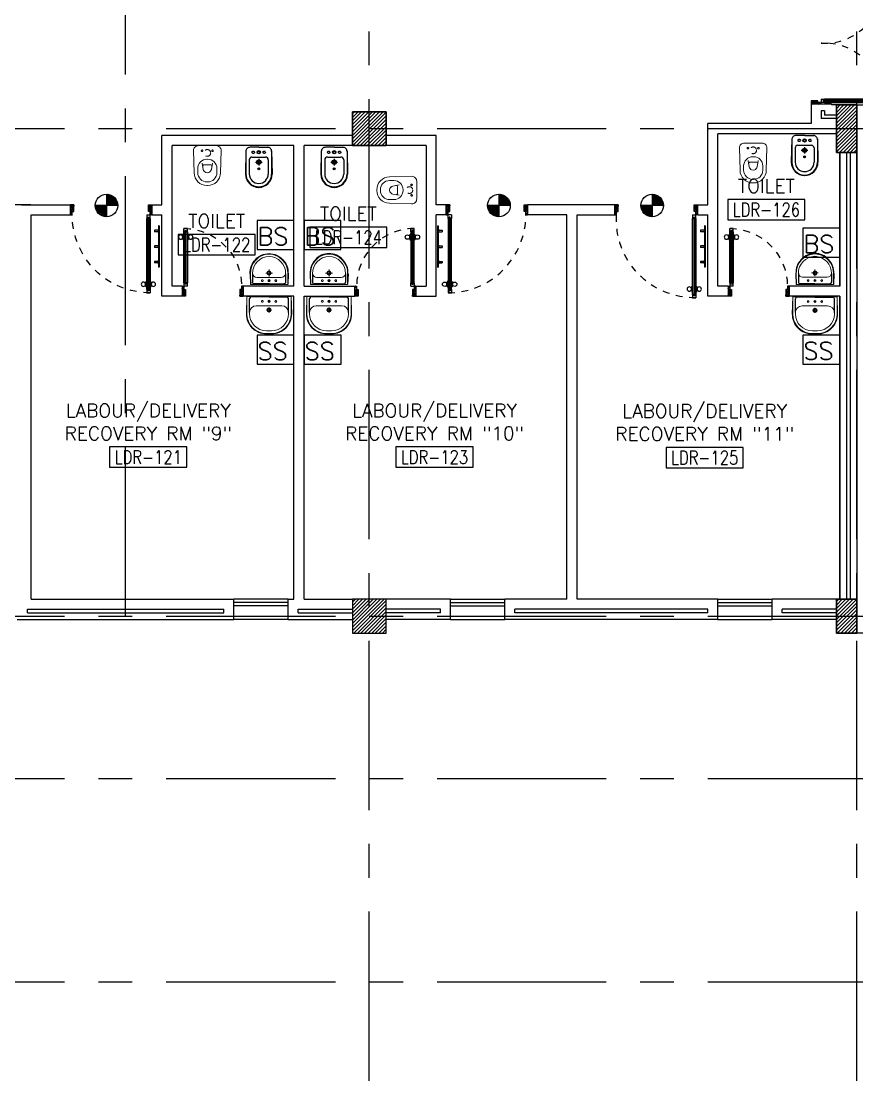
# Model space of a CAD drawing. Extents: x 275967.8 to 276060, y 57291.9 to 57371.4.
# Drawn here: x 275998.39 to 276010.74, y 57291.9 to 57307.55 of the extents above; entities that cross this region are included whole.
import ezdxf
from ezdxf.enums import TextEntityAlignment as Align

# ---------------------------------------------------------------- set-up
doc = ezdxf.new("R2010")
doc.units = 0
doc.header["$MEASUREMENT"] = 0
for name, pattern in [('CENTERX2', [4, 2.5, -0.5, 0.5, -0.5]), ('DASHED', [0.75, 0.5, -0.25]), ('HIDDEN', [0.375, 0.25, -0.125]), ('HIDDEN2', [0.1875, 0.125, -0.0625])]:
    doc.linetypes.add(name, pattern=pattern)
doc.layers.get('0').update_dxf_attribs({"color": 11, "linetype": 'CONTINUOUS'})
for name, color, linetype in [('A-TILES', 11, 'CONTINUOUS'), ('AXES', 11, 'CENTERX2'), ('COL', 11, 'CONTINUOUS'), ('DOOR', 11, 'CONTINUOUS'), ('E-SYSTEM', 4, 'CONTINUOUS'), ('FIX', 11, 'CONTINUOUS'), ('HAT', 11, 'CONTINUOUS'), ('INSUL', 11, 'CONTINUOUS'), ('NON-MEDICAL', 11, 'CONTINUOUS'), ('RM-BOX', 11, 'CONTINUOUS'), ('RM-NAME', 11, 'CONTINUOUS'), ('RM-NO', 11, 'CONTINUOUS'), ('ROOF', 11, 'CONTINUOUS'), ('WALL', 11, 'CONTINUOUS'), ('WIN', 11, 'CONTINUOUS')]:
    doc.layers.add(name, color=color, linetype=linetype)
doc.styles.add('ROMANS', font='ROMANS.shx', dxfattribs={"width": 0.6})

# ---------------------------------------------------------------- blocks, each defined once
blk = doc.blocks.new('*X89')
at = {"color": 0}
for p, q in [((49339, 118282), (49807, 118750)), ((49339, 118335), (49754, 118750)), ((49339, 118388), (49701, 118750)), ((49339, 118441), (49648, 118750)), ((49339, 118494), (49595, 118750)), ((49339, 118547), (49542, 118750)), ((49339, 118600), (49489, 118750)), ((49339, 118653), (49436, 118750)), ((49339, 118706), (49383, 118750)), ((49360, 118250), (49839, 118729)), ((49413, 118250), (49839, 118676)), ((49466, 118250), (49839, 118623)), ((49519, 118250), (49839, 118570)), ((49572, 118250), (49839, 118517)), ((49625, 118250), (49839, 118464)), ((49678, 118250), (49839, 118411)), ((49731, 118250), (49839, 118358)), ((49784, 118250), (49839, 118305)), ((49837, 118250), (49839, 118252))]:
    blk.add_line(p, q, dxfattribs=at)
blk = doc.blocks.new('*X84')
at = {"color": 0}
for p, q in [((49339, 125495), (49794, 125950)), ((49339, 125548), (49741, 125950)), ((49339, 125601), (49688, 125950)), ((49339, 125654), (49635, 125950)), ((49339, 125707), (49582, 125950)), ((49339, 125760), (49529, 125950)), ((49339, 125813), (49476, 125950)), ((49339, 125866), (49423, 125950)), ((49339, 125919), (49370, 125950)), ((49347, 125450), (49839, 125942)), ((49400, 125450), (49839, 125889)), ((49453, 125450), (49839, 125836)), ((49506, 125450), (49839, 125782)), ((49559, 125450), (49839, 125729)), ((49613, 125450), (49839, 125676)), ((49666, 125450), (49839, 125623)), ((49719, 125450), (49839, 125570)), ((49772, 125450), (49839, 125517)), ((49825, 125450), (49839, 125464))]:
    blk.add_line(p, q, dxfattribs=at)
blk = doc.blocks.new('RM1')
at = {"layer": 'RM-BOX'}
blk.add_lwpolyline([(570, -200), (-570, -200), (-570, -500), (570, -500)], close=True, dxfattribs=at)
at = {"layer": 'RM-NAME', "style": 'ROMANS'}
for tag, p in [('ROOMNAME1', (0, 324)), ('ROOMNAME2', (0, 0))]:
    blk.add_attdef(tag, text='', height=200, dxfattribs=at).set_placement(p, align=Align.MIDDLE)
at = {"layer": 'RM-NO', "style": 'ROMANS', "width": 0.8}
blk.add_attdef('ROOMNO', text='', height=200, dxfattribs=at).set_placement((0, -350), align=Align.MIDDLE)
blk = doc.blocks.new('COL50')
at = {"layer": 'COL'}
blk.add_lwpolyline([(-250, 250), (-250, -250), (250, -250), (250, 250)], close=True, dxfattribs=at)
blk = doc.blocks.new('A$C07F05D95')
at = {"layer": 'DOOR', "color": 0, "linetype": 'ByBlock'}
for p, q in [((106, 1372), (56, 1372)), ((56, 1222), (56, 1372)), ((81, 1272), (106, 1272)), ((81, 1222), (81, 1272)), ((106, 1272), (106, 1372)), ((1228, 1272), (1228, 1372)), ((1228, 1372), (1278, 1372)), ((1253, 1272), (1228, 1272)), ((1253, 1222), (1253, 1272)), ((1278, 1372), (1278, 1222)), ((1278, 1222), (1278, 1372)), ((1278, 1222), (1278, 1372)), ((56, 1222), (81, 1222)), ((131, 1222), (81, 1222)), ((81, 1172), (81, 1222)), ((98, 1172), (81, 1172)), ((114, 1192), (98, 1192)), ((98, 1192), (98, 1172)), ((114, 1172), (114, 1192)), ((131, 1172), (114, 1172)), ((131, 1222), (131, 1172)), ((1278, 1222), (1253, 1222)), ((74, 160), (65, 160)), ((65, 95), (65, 160)), ((81, 173), (74, 173)), ((74, 173), (74, 83)), ((74, 95), (74, 160)), ((131, 173), (138, 173)), ((138, 173), (138, 83)), ((138, 160), (147, 160)), ((138, 95), (138, 160)), ((147, 95), (147, 160)), ((74, 95), (65, 95)), ((81, 83), (74, 83)), ((81, 50), (98, 50)), ((81, 50), (81, 0)), ((81, 0), (131, 0)), ((131, 0), (81, 0)), ((131, 0), (81, 0)), ((98, 50), (98, 30)), ((98, 30), (114, 30)), ((114, 50), (131, 50)), ((114, 50), (114, 30)), ((131, 83), (138, 83)), ((131, 50), (131, 0)), ((138, 95), (147, 95))]:
    blk.add_line(p, q, dxfattribs=at)
at = {"layer": 'DOOR', "linetype": 'ByBlock'}
for p, q in [((56, 1372), (56, 1222)), ((81, 1172), (81, 50)), ((98, 1172), (98, 50)), ((114, 1172), (114, 50)), ((131, 50), (131, 1172))]:
    blk.add_line(p, q, dxfattribs=at)
at = {"layer": 'DOOR', "color": 9, "linetype": 'ByBlock'}
for p, q in [((106, 1372), (56, 1332)), ((106, 1372), (56, 1259)), ((106, 1372), (93, 1272)), ((1228, 1372), (1278, 1332)), ((1228, 1372), (1278, 1259)), ((1228, 1372), (1241, 1272))]:
    blk.add_line(p, q, dxfattribs=at)
at = {"layer": 'DOOR', "color": 0, "linetype": 'ByBlock'}
for centre in [(32, 128), (179, 128)]:
    blk.add_circle(centre, 32.4, dxfattribs=at)
at = {"layer": 'DOOR', "color": 9, "linetype": 'ByBlock'}
for centre, radius, start, end in [((106, 1372), 54.4, 203.2074, 270), ((106, 1372), 74.4, 227.7764, 270), ((106, 1372), 94.4, 238.0182, 270), ((106, 1372), 114, 244.0838, 257.3774), ((106, 1372), 34.4, 180, 270), ((106, 1372), 14.4, 180, 270), ((1228, 1372), 14.4, 270, 0), ((1228, 1372), 34.4, 270, 0), ((1228, 1372), 54.4, 270, 336.7926), ((1228, 1372), 74.4, 270, 312.2236), ((1228, 1372), 94.4, 270, 301.9818), ((106, 1372), 134, 248.1598, 259.28), ((106, 1372), 154, 251.1053, 256.2858), ((1228, 1372), 134, 280.72, 291.8402), ((1228, 1372), 154, 283.7142, 288.8947)]:
    blk.add_arc(centre, radius, start, end, dxfattribs=at)
at = {"layer": 'DOOR', "linetype": 'HIDDEN', "ltscale": 0.5}
blk.add_arc((106, 1149), 1149, 268.7536, 3.6394, dxfattribs=at)
blk = doc.blocks.new('DOOR90')
at = {"layer": 'DOOR', "color": 0, "linetype": 'ByBlock'}
for p, q in [((-150, 0), (-150, -25)), ((-150, 0), (0, 0)), ((0, -50), (0, 0)), ((-1000, -25), (-1000, -75)), ((-1000, -75), (-1000, -25)), ((-950, -25), (-1000, -25)), ((-950, -75), (-1000, -75)), ((-970, -42), (-970, -58)), ((-950, -42), (-970, -42)), ((-950, -58), (-970, -58)), ((-950, -25), (-950, -42)), ((-950, -58), (-950, -75)), ((-918, -25), (-918, -18)), ((-828, -18), (-918, -18)), ((-918, -75), (-918, -82)), ((-828, -82), (-918, -82)), ((-905, -18), (-905, -9)), ((-905, -9), (-840, -9)), ((-905, -18), (-840, -18)), ((-905, -82), (-905, -91)), ((-905, -82), (-840, -82)), ((-905, -91), (-840, -91)), ((-840, -18), (-840, -9)), ((-840, -82), (-840, -91)), ((-828, -25), (-828, -18)), ((-828, -75), (-828, -82)), ((-200, -42), (-200, -25)), ((-200, -25), (-150, -25)), ((-180, -42), (-200, -42)), ((-200, -75), (-200, -58)), ((-200, -58), (-180, -58)), ((-150, -75), (-200, -75)), ((-180, -58), (-180, -42)), ((-150, -75), (-150, -25)), ((-150, -25), (-100, -25)), ((-100, -25), (-100, -50)), ((-100, -50), (0, -50)), ((-150, -900), (-150, -875)), ((-150, -875), (-100, -875)), ((0, -900), (-150, -900)), ((-150, -900), (0, -900)), ((-100, -850), (0, -850)), ((-100, -875), (-100, -850)), ((0, -850), (0, -900))]:
    blk.add_line(p, q, dxfattribs=at)
at = {"layer": 'DOOR', "color": 9, "linetype": 'ByBlock'}
for p, q in [((0, -50), (-114, 0)), ((0, -50), (-40, 0)), ((0, -50), (-100, -37)), ((0, -850), (-114, -900)), ((0, -850), (-100, -863)), ((0, -850), (-40, -900))]:
    blk.add_line(p, q, dxfattribs=at)
at = {"layer": 'DOOR', "linetype": 'ByBlock'}
for p, q in [((-200, -25), (-950, -25)), ((-200, -42), (-950, -42)), ((-200, -58), (-950, -58)), ((-950, -75), (-200, -75))]:
    blk.add_line(p, q, dxfattribs=at)
at = {"layer": 'DOOR', "color": 0, "linetype": 'ByBlock'}
for centre in [(-873, 24), (-873, -124)]:
    blk.add_circle(centre, 32.4, dxfattribs=at)
at = {"layer": 'DOOR', "color": 9, "linetype": 'ByBlock'}
for centre, radius, start, end in [((0, -50), 154, 161.1053, 166.2858), ((0, -50), 134, 158.1598, 169.28), ((0, -50), 94.4, 148.0182, 180), ((0, -50), 74.4, 137.7764, 180), ((0, -50), 114, 154.0838, 167.3774), ((0, -50), 54.4, 113.2074, 180), ((0, -50), 34.4, 90, 180), ((0, -50), 14.4, 90, 180), ((0, -850), 154, 193.7142, 198.8947), ((0, -850), 134, 190.72, 201.8402), ((0, -850), 94.4, 180, 211.9818), ((0, -850), 74.4, 180, 222.2236), ((0, -850), 54.4, 180, 246.7926), ((0, -850), 34.4, 180, 270), ((0, -850), 14.4, 180, 270)]:
    blk.add_arc(centre, radius, start, end, dxfattribs=at)
at = {"layer": 'DOOR', "linetype": 'HIDDEN', "ltscale": 0.5}
blk.add_arc((-150, -25), 850, 180, 270, dxfattribs=at)
blk = doc.blocks.new('C11')
at = {"layer": 'HAT'}
h = blk.add_hatch(dxfattribs=at)
h.set_pattern_fill('ANSI31', color=256, scale=300, style=0)
h.set_pattern_definition([(45, (-248556.182, -75061.005), (-26.5165043, 26.5165043), [])])
h.paths.add_polyline_path([(300, 700), (0, 700), (0, 350), (300, 350)])
h.paths.add_polyline_path([(300, 350), (0, 350), (0, 0), (300, 0)])
at = {"layer": 'COL'}
blk.add_lwpolyline([(300, 700), (300, 0), (0, 0), (0, 700)], close=True, dxfattribs=at)
blk = doc.blocks.new('C-300')
at = {"layer": 'HAT', "linetype": 'ByBlock', "ltscale": 0.3}
h = blk.add_hatch(dxfattribs=at)
h.set_pattern_fill('ANSI31', color=8, scale=300, style=0)
h.set_pattern_definition([(45, (-258496.182, -82361.005), (-26.5165043, 26.5165043), [])])
h.paths.add_polyline_path([(300, 500), (0, 500), (0, 250), (300, 250)])
h.paths.add_polyline_path([(300, 250), (0, 250), (0, 0), (300, 0)])
at = {"layer": 'COL'}
blk.add_lwpolyline([(0, 500), (300, 500), (300, 0), (0, 0)], close=True, dxfattribs=at)
blk = doc.blocks.new('DOOR100')
at = {"layer": 'DOOR', "color": 0, "linetype": 'ByBlock'}
for p, q in [((-25, 1300), (-75, 1300)), ((-75, 1300), (-25, 1300)), ((-75, 1250), (-75, 1300)), ((-42, 1270), (-58, 1270)), ((-58, 1250), (-58, 1270)), ((-42, 1250), (-42, 1270)), ((-25, 1250), (-25, 1300)), ((-82, 1205), (-91, 1205)), ((-91, 1205), (-91, 1140)), ((-82, 1140), (-91, 1140)), ((-75, 1218), (-82, 1218)), ((-82, 1128), (-82, 1218)), ((-82, 1205), (-82, 1140)), ((-75, 1128), (-82, 1128)), ((-58, 1250), (-75, 1250)), ((-25, 1250), (-42, 1250)), ((-25, 1218), (-18, 1218)), ((-25, 1128), (-18, 1128)), ((-18, 1128), (-18, 1218)), ((-18, 1205), (-9, 1205)), ((-18, 1205), (-18, 1140)), ((-18, 1140), (-9, 1140)), ((-9, 1205), (-9, 1140)), ((-75, 200), (-58, 200)), ((-75, 150), (-75, 200)), ((-58, 200), (-58, 180)), ((-58, 180), (-42, 180)), ((-42, 200), (-25, 200)), ((-42, 180), (-42, 200)), ((-25, 200), (-25, 150)), ((-1200, 0), (-1200, 150)), ((-1200, 150), (-1175, 150)), ((-1200, 150), (-1200, 0)), ((-1150, 0), (-1200, 0)), ((-1175, 150), (-1175, 100)), ((-1175, 100), (-1150, 100)), ((-1150, 100), (-1150, 0)), ((-75, 150), (-25, 150)), ((-50, 100), (-50, 0)), ((-25, 100), (-50, 100)), ((-50, 0), (0, 0)), ((0, 150), (-25, 150)), ((-25, 150), (-25, 100)), ((0, 150), (0, 0))]:
    blk.add_line(p, q, dxfattribs=at)
at = {"layer": 'DOOR', "linetype": 'ByBlock'}
for p, q in [((-75, 1250), (-75, 200)), ((-58, 200), (-58, 1250)), ((-42, 200), (-42, 1250)), ((-25, 200), (-25, 1250)), ((0, 0), (0, 150))]:
    blk.add_line(p, q, dxfattribs=at)
at = {"layer": 'DOOR', "color": 9, "linetype": 'ByBlock'}
for p, q in [((-1150, 0), (-1200, 114)), ((-1150, 0), (-1200, 40)), ((-1150, 0), (-1163, 100)), ((-50, 0), (0, 114)), ((-50, 0), (-37, 100)), ((-50, 0), (0, 40))]:
    blk.add_line(p, q, dxfattribs=at)
at = {"layer": 'DOOR', "color": 0, "linetype": 'ByBlock'}
for centre in [(-124, 1173), (24, 1173)]:
    blk.add_circle(centre, 32.4, dxfattribs=at)
at = {"layer": 'DOOR', "linetype": 'HIDDEN', "ltscale": 0.5}
blk.add_arc((-25, 150), 1150, 90, 180.0001, dxfattribs=at)
at = {"layer": 'DOOR', "color": 9, "linetype": 'ByBlock'}
for centre, radius, start, end in [((-1150, 0), 154, 103.7142, 108.8947), ((-1150, 0), 134, 100.72, 111.8402), ((-1150, 0), 94.4, 90, 121.9818), ((-1150, 0), 74.4, 90, 132.2236), ((-1150, 0), 54.4, 90, 156.7926), ((-1150, 0), 34.4, 90, 180), ((-1150, 0), 14.4, 90, 180), ((-50, 0), 94.4, 58.0182, 90), ((-50, 0), 74.4, 47.7764, 90), ((-50, 0), 54.4, 23.2074, 90), ((-50, 0), 34.4, 0, 90), ((-50, 0), 14.4, 0, 90), ((-50, 0), 134, 68.1598, 79.28), ((-50, 0), 114, 64.0838, 77.3774), ((-50, 0), 154, 71.1053, 76.2858)]:
    blk.add_arc(centre, radius, start, end, dxfattribs=at)
blk = doc.blocks.new('A$C49F1192B')
at = {"layer": 'DOOR', "color": 0, "linetype": 'ByBlock', "xscale": -1, "rotation": 270}
blk.add_blockref('DOOR100', (0, 1200), dxfattribs=at)
blk = doc.blocks.new('LAV-003')
at = {"layer": 'FIX', "linetype": 'Continuous', "lineweight": 20}
for p, q in [((-328, -285), (-328, -25)), ((327, -285), (327, -25)), ((-288, -285), (-288, -265)), ((0, -165), (-188, -165)), ((0, -165), (187, -165)), ((287, -285), (287, -265)), ((0, -535), (-38, -535)), ((0, -575), (-38, -575)), ((0, -535), (37, -535)), ((0, -575), (37, -575))]:
    blk.add_line(p, q, dxfattribs=at)
at = {"layer": 'FIX', "linetype": 'ByBlock'}
blk.add_line((-328, -25), (327, -25), dxfattribs=at)
at = {"layer": 'FIX', "linetype": 'ByBlock', "ltscale": 0.3}
for p, q in [((-288, -265), (-288, -60)), ((0, -35), (-262, -35)), ((0, -35), (262, -35)), ((287, -265), (287, -60))]:
    blk.add_line(p, q, dxfattribs=at)
at = {"layer": 'FIX', "lineweight": 20}
for p, q in [((-16, -101), (15, -101)), ((0, -85), (0, -116))]:
    blk.add_line(p, q, dxfattribs=at)
at = {"layer": 'FIX', "linetype": 'DASHED', "lineweight": 20, "ltscale": 0.04}
for p, q in [((-36, -230), (37, -230)), ((0, -194), (0, -266))]:
    blk.add_line(p, q, dxfattribs=at)
at = {"layer": 'FIX', "linetype": 'Continuous', "lineweight": 20}
blk.add_lwpolyline([(295, -25), (0, -25), (-328, -25), (-335, -285, 0.414214), (-38, -582), (0, -582), (37, -582, 0.414214), (334, -285), (327, -25), (0, -25)], format="xyb", dxfattribs=at)
at = {"layer": 'FIX', "linetype": 'HIDDEN', "lineweight": 20, "ltscale": 0.05}
for centre in [(-100, -101), (100, -101)]:
    blk.add_circle(centre, 12.4, dxfattribs=at)
at = {"layer": 'FIX', "lineweight": 20}
for centre, radius in [((0, -101), 15.5), ((0, -230), 29.5), ((0, -230), 22.5)]:
    blk.add_circle(centre, radius, dxfattribs=at)
at = {"layer": 'FIX', "linetype": 'ByBlock', "ltscale": 0.3}
for centre, start, end in [((-262, -60), 90, 180), ((262, -60), 0, 90)]:
    blk.add_arc(centre, 25, start, end, dxfattribs=at)
at = {"layer": 'FIX', "linetype": 'Continuous', "lineweight": 20}
for centre, radius, start, end in [((-38, -285), 290, 180, 270), ((-188, -265), 100, 90, 180), ((-38, -285), 250, 180, 270), ((37, -285), 250, 270, 0), ((37, -285), 290, 270, 0), ((187, -265), 100, 0, 90)]:
    blk.add_arc(centre, radius, start, end, dxfattribs=at)
blk = doc.blocks.new('BIDET1')
at = {"layer": 'FIX'}
for p, q in [((-88, 190), (-428, 190)), ((-617, 2), (-617, -3)), ((-210, 140), (-420, 140)), ((-352, 1), (-352, 1)), ((-350, 5), (-350, 5)), ((-348, 1), (-348, 1)), ((-346, 5), (-346, 5)), ((-344, 9), (-344, 9)), ((-344, 1), (-344, 1)), ((-342, 5), (-342, 5)), ((-341, 9), (-341, 9)), ((-341, 1), (-341, 1)), ((-339, 5), (-339, 5)), ((-337, 1), (-337, 1)), ((-335, 5), (-335, 5)), ((-333, 1), (-333, 1)), ((-170, 100), (-170, -100)), ((-25, -3), (-25, 128)), ((-617, -8), (-617, -3)), ((-210, -140), (-420, -140)), ((-350, -2), (-350, -2)), ((-348, -6), (-348, -6)), ((-346, -2), (-346, -2)), ((-346, -10), (-346, -10)), ((-344, -6), (-344, -6)), ((-342, -2), (-342, -2)), ((-342, -10), (-342, -10)), ((-341, -6), (-341, -6)), ((-339, -2), (-339, -2)), ((-339, -10), (-339, -10)), ((-337, -6), (-337, -6)), ((-335, -2), (-335, -2)), ((-333, -6), (-333, -6)), ((-331, -2), (-331, -2)), ((-25, -3), (-25, -134)), ((-88, -190), (-428, -190))]:
    blk.add_line(p, q, dxfattribs=at)
at = {"layer": 'FIX', "linetype": 'ByBlock', "ltscale": 0.3}
for p, q in [((-75, 190), (-420, 197)), ((-75, -190), (-420, -197))]:
    blk.add_line(p, q, dxfattribs=at)
at = {"layer": 'FIX', "linetype": 'DASHED', "ltscale": 0.05}
for p, q in [((-196, 0), (-294, 0)), ((-245, 49), (-245, -49))]:
    blk.add_line(p, q, dxfattribs=at)
at = {"layer": 'FIX'}
for centre, radius in [((-342, 0), 13.8), ((-342, 0), 11), ((-245, 0), 31.7), ((-245, 0), 22.5), ((-98, 0), 24.5), ((-98, 0), 17.5)]:
    blk.add_circle(centre, radius, dxfattribs=at)
at = {"layer": 'FIX', "linetype": 'HIDDEN', "ltscale": 0.05}
for centre in [(-98, 80), (-98, -80)]:
    blk.add_circle(centre, 17.5, dxfattribs=at)
at = {"layer": 'FIX', "linetype": 'ByBlock', "ltscale": 0.3}
blk.add_arc((-420, 0), 197, 90, 270, dxfattribs=at)
at = {"layer": 'FIX'}
for centre, radius, start, end in [((-420, 0), 190, 90, 270), ((-87, 128), 62.1, 0.1463, 90.8397), ((-420, 0), 140, 90, 270), ((-210, 100), 40, 0, 90), ((-210, -100), 40, 270, 0), ((-87, -128), 62.1, 269.1603, 359.8537)]:
    blk.add_arc(centre, radius, start, end, dxfattribs=at)
blk = doc.blocks.new('LAV1')
at = {"layer": 'FIX', "linetype": 'ByBlock', "ltscale": 0.3}
for p, q in [((-280, 210), (-275, 50)), ((-245, 210), (-245, 85)), ((245, 210), (245, 85)), ((280, 210), (275, 50)), ((0, 60), (-220, 60)), ((0, 60), (220, 60))]:
    blk.add_line(p, q, dxfattribs=at)
at = {"layer": 'FIX', "linetype": 'Continuous', "lineweight": 20}
for p, q in [((-275, 210), (-275, 50)), ((275, 210), (275, 50)), ((0, 50), (-275, 50)), ((0, 50), (-252, 50)), ((0, 155), (-181, 155)), ((0, 155), (181, 155)), ((0, 50), (252, 50)), ((0, 50), (275, 50))]:
    blk.add_line(p, q, dxfattribs=at)
at = {"layer": 'FIX', "linetype": 'DASHED', "lineweight": 20, "ltscale": 0.05}
for p, q in [((50, 220), (-50, 220)), ((0, 170), (0, 270)), ((0, 170), (0, 270))]:
    blk.add_line(p, q, dxfattribs=at)
at = {"layer": 'FIX', "lineweight": 20}
for p, q in [((16, 107), (-15, 107)), ((0, 92), (0, 123))]:
    blk.add_line(p, q, dxfattribs=at)
for centre, radius in [((0, 220), 29.5), ((0, 220), 22.5), ((0, 107), 15.5)]:
    blk.add_circle(centre, radius, dxfattribs=at)
at = {"layer": 'FIX', "linetype": 'HIDDEN', "lineweight": 20, "ltscale": 0.05}
for centre in [(-100, 107), (100, 107)]:
    blk.add_circle(centre, 12.4, dxfattribs=at)
at = {"layer": 'FIX', "linetype": 'ByBlock', "ltscale": 0.3}
for centre, radius, start, end in [((7, 220), 287, 91.3776, 182.0064), ((-7, 220), 287, 357.9936, 88.6224), ((-220, 85), 24.9, 179.7021, 269.9486), ((220, 85), 24.9, 270.0514, 0.2979)]:
    blk.add_arc(centre, radius, start, end, dxfattribs=at)
at = {"layer": 'FIX', "linetype": 'Continuous', "lineweight": 20}
for centre, radius, start, end in [((8, 217), 283, 91.6988, 181.351), ((-8, 217), 283, 358.649, 88.3012), ((8, 212), 253, 91.7328, 180.4884), ((-8, 212), 253, 359.5116, 88.2672), ((-179, 222), 66.9, 190.2006, 268.0786), ((179, 222), 66.9, 271.9214, 349.7994)]:
    blk.add_arc(centre, radius, start, end, dxfattribs=at)
blk = doc.blocks.new('WC1')
at = {"layer": 'FIX', "lineweight": 20}
for p, q in [((-210, 204), (-538, 194)), ((-727, 5), (-727, -5)), ((-674, 5), (-674, -5)), ((-534, 24), (-540, 0)), ((-540, 0), (-534, -24)), ((-475, 141), (-538, 141)), ((-395, 76), (-490, 60)), ((-339, 5), (-339, -5)), ((-538, -141), (-475, -141)), ((-490, -60), (-395, -76)), ((-538, -194), (-210, -204))]:
    blk.add_line(p, q, dxfattribs=at)
at = {"layer": 'FIX', "linetype": 'Continuous', "lineweight": 20}
blk.add_line((-420, -47), (-420, 45), dxfattribs=at)
at = {"layer": 'FIX', "lineweight": 20}
blk.add_lwpolyline([(-213, -204), (-210, -204, 0.414214), (-137, -131), (-137, 0), (-137, 131, 0.414214), (-210, 204)], format="xyb", dxfattribs=at)
at = {"layer": 'FIX', "linetype": 'HIDDEN2', "lineweight": 20, "ltscale": 0.3}
blk.add_circle((-245, 0), 49.8, dxfattribs=at)
at = {"layer": 'FIX', "linetype": 'HIDDEN', "lineweight": 20, "ltscale": 0.05}
for centre in [(-213, 78), (-213, -77)]:
    blk.add_circle(centre, 11.6, dxfattribs=at)
at = {"layer": 'FIX', "lineweight": 20}
for centre, radius, start, end in [((-538, 5), 189, 90, 180), ((-538, 5), 136, 90, 180), ((-473, -7), 68.2, 128.9242, 152.8468), ((-464, -18), 82, 108.496, 128.9242), ((-475, 5), 136, 360, 90), ((-538, -5), 189, 180, 270), ((-538, -5), 136, 180, 270), ((-473, 7), 68.2, 207.1532, 231.0758), ((-464, 18), 82, 231.0758, 251.504), ((-475, -5), 136, 270, 0)]:
    blk.add_arc(centre, radius, start, end, dxfattribs=at)
at = {"layer": 'FIX', "linetype": 'Continuous', "lineweight": 20}
for centre, start, end in [((-443, 46), 357.6662, 91.6121), ((-442, -46), 268.3879, 2.3338)]:
    blk.add_arc(centre, 22.3, start, end, dxfattribs=at)
blk = doc.blocks.new('A$C272A55A0')
at = {"layer": 'DOOR', "color": 0, "linetype": 'ByBlock'}
for p, q in [((0, 900), (0, 1050)), ((50, 1050), (0, 1050)), ((25, 950), (50, 950)), ((25, 900), (25, 950)), ((50, 950), (50, 1050)), ((1750, 950), (1750, 1050)), ((1750, 1050), (1800, 1050)), ((1775, 950), (1750, 950)), ((1775, 900), (1775, 950)), ((1800, 1050), (1800, 900)), ((0, 900), (25, 900)), ((75, 900), (25, 900)), ((25, 850), (25, 900)), ((42, 850), (25, 850)), ((58, 870), (42, 870)), ((42, 870), (42, 850)), ((58, 850), (58, 870)), ((75, 850), (58, 850)), ((75, 900), (75, 850)), ((1725, 900), (1775, 900)), ((1725, 900), (1725, 850)), ((1725, 850), (1742, 850)), ((1742, 870), (1758, 870)), ((1742, 850), (1742, 870)), ((1758, 870), (1758, 850)), ((1758, 850), (1775, 850)), ((1800, 900), (1775, 900)), ((1775, 850), (1775, 900)), ((1718, 160), (1709, 160)), ((1709, 95), (1709, 160)), ((1725, 173), (1718, 173)), ((1718, 173), (1718, 83)), ((1718, 95), (1718, 160)), ((1775, 173), (1782, 173)), ((1782, 173), (1782, 83)), ((1782, 160), (1791, 160)), ((1782, 95), (1782, 160)), ((1791, 95), (1791, 160)), ((25, 50), (42, 50)), ((25, 50), (25, 0)), ((25, 0), (75, 0)), ((75, 0), (25, 0)), ((42, 50), (42, 30)), ((42, 30), (58, 30)), ((58, 50), (75, 50)), ((58, 50), (58, 30)), ((75, 50), (75, 0)), ((1718, 95), (1709, 95)), ((1725, 83), (1718, 83)), ((1742, 50), (1725, 50)), ((1725, 50), (1725, 0)), ((1775, 0), (1725, 0)), ((1725, 0), (1775, 0)), ((1742, 50), (1742, 30)), ((1758, 30), (1742, 30)), ((1775, 50), (1758, 50)), ((1758, 50), (1758, 30)), ((1775, 83), (1782, 83)), ((1775, 50), (1775, 0)), ((1782, 95), (1791, 95))]:
    blk.add_line(p, q, dxfattribs=at)
at = {"layer": 'DOOR', "color": 9, "linetype": 'ByBlock'}
for p, q in [((50, 1050), (0, 1010)), ((50, 1050), (0, 937)), ((50, 1050), (37, 950)), ((1750, 1050), (1800, 1010)), ((1750, 1050), (1800, 937)), ((1750, 1050), (1763, 950))]:
    blk.add_line(p, q, dxfattribs=at)
at = {"layer": 'DOOR', "linetype": 'ByBlock'}
for p, q in [((25, 850), (25, 50)), ((42, 850), (42, 50)), ((58, 850), (58, 50)), ((75, 50), (75, 850)), ((1725, 50), (1725, 850)), ((1742, 850), (1742, 50)), ((1758, 850), (1758, 50)), ((1775, 850), (1775, 50))]:
    blk.add_line(p, q, dxfattribs=at)
at = {"layer": 'DOOR', "color": 0, "linetype": 'ByBlock'}
for centre in [(1676, 128), (1824, 128)]:
    blk.add_circle(centre, 32.4, dxfattribs=at)
at = {"layer": 'DOOR', "color": 9, "linetype": 'ByBlock'}
for centre, radius, start, end in [((50, 1050), 54.4, 203.2074, 270), ((50, 1050), 74.4, 227.7764, 270), ((50, 1050), 94.4, 238.0182, 270), ((50, 1050), 114, 244.0838, 257.3774), ((50, 1050), 34.4, 180, 270), ((50, 1050), 14.4, 180, 270), ((1750, 1050), 14.4, 270, 0), ((1750, 1050), 34.4, 270, 0), ((1750, 1050), 54.4, 270, 336.7926), ((1750, 1050), 74.4, 270, 312.2236), ((1750, 1050), 94.4, 270, 301.9818), ((1750, 1050), 114, 282.6226, 295.9162), ((50, 1050), 134, 248.1598, 259.28), ((50, 1050), 154, 251.1053, 256.2858), ((1750, 1050), 134, 280.72, 291.8402), ((1750, 1050), 154, 283.7142, 288.8947)]:
    blk.add_arc(centre, radius, start, end, dxfattribs=at)
at = {"layer": 'DOOR', "linetype": 'HIDDEN', "ltscale": 0.5}
for centre, start, end in [((50, 851), 268.3174, 3.2965), ((1750, 851), 176.7035, 271.6826)]:
    blk.add_arc(centre, 851, start, end, dxfattribs=at)
at = {"layer": 'WALL', "linetype": 'ByBlock'}
blk.add_line((1800, 900), (1800, 1050), dxfattribs=at)

msp = doc.modelspace()

# ---------------------------------------------------------------- linework, layer by layer
at = {"layer": 'AXES'}
for p, q in [((276003.5355, 57291.8986), (276003.5355, 57370.7113)), ((276010.7355, 57291.8986), (276010.7355, 57370.3613)), ((275999.9355, 57298.7629), (275999.9355, 57357.5829)), ((275968.5355, 57305.9629), (276036.5755, 57305.9629)), ((275968.5355, 57298.7629), (276036.5755, 57298.7629)), ((275968.5355, 57296.3629), (276036.5755, 57296.3629)), ((275968.5355, 57293.3629), (276036.5755, 57293.3629))]:
    msp.add_line(p, q, dxfattribs=at)
at = {"layer": 'COL'}
msp.add_lwpolyline([(276003.2855, 57306.2129), (276003.7855, 57306.2129), (276003.7855, 57305.7129), (276003.2855, 57305.7129)], close=True, dxfattribs=at)
at = {"layer": 'E-SYSTEM', "color": 4}
for p, q in [((275999.6548, 57304.9957), (275999.6548, 57304.6613)), ((275999.6548, 57304.9835), (275999.6665, 57304.9953)), ((275999.6548, 57304.9658), (275999.6823, 57304.9934)), ((275999.6548, 57304.9482), (275999.6969, 57304.9903)), ((275999.6548, 57304.9305), (275999.7105, 57304.9861)), ((275999.6548, 57304.9128), (275999.7231, 57304.9811)), ((275999.6548, 57304.8951), (275999.7349, 57304.9752)), ((275999.6548, 57304.8775), (275999.746, 57304.9686)), ((275999.6548, 57304.8598), (275999.7563, 57304.9613)), ((275999.6548, 57304.8421), (275999.766, 57304.9533)), ((276005.4509, 57304.9957), (276005.4509, 57304.6613)), ((276005.4509, 57304.9835), (276005.4627, 57304.9953)), ((276005.4509, 57304.9658), (276005.4785, 57304.9934)), ((276005.4509, 57304.9482), (276005.493, 57304.9903)), ((276005.4509, 57304.9305), (276005.5066, 57304.9861)), ((276005.4509, 57304.9128), (276005.5192, 57304.9811)), ((276005.4509, 57304.8951), (276005.531, 57304.9752)), ((276005.4509, 57304.8775), (276005.5421, 57304.9686)), ((276005.4509, 57304.8598), (276005.5525, 57304.9613)), ((276005.4509, 57304.8421), (276005.5621, 57304.9533)), ((276007.7127, 57304.9957), (276007.7127, 57304.6613)), ((276007.7127, 57304.9835), (276007.7244, 57304.9953)), ((276007.7127, 57304.9658), (276007.7402, 57304.9934)), ((276007.7127, 57304.9482), (276007.7548, 57304.9903)), ((276007.7127, 57304.9305), (276007.7683, 57304.9861)), ((276007.7127, 57304.9128), (276007.781, 57304.9811)), ((276007.7127, 57304.8951), (276007.7928, 57304.9752)), ((276007.7127, 57304.8775), (276007.8038, 57304.9686)), ((276007.7127, 57304.8598), (276007.8142, 57304.9613)), ((276007.7127, 57304.8421), (276007.8239, 57304.9533)), ((275999.822, 57304.8285), (275999.4876, 57304.8285)), ((275999.488, 57304.8168), (275999.4998, 57304.8285)), ((275999.4899, 57304.801), (275999.5175, 57304.8285)), ((275999.493, 57304.7864), (275999.5351, 57304.8285)), ((275999.4972, 57304.7729), (275999.5528, 57304.8285)), ((275999.5022, 57304.7602), (275999.5705, 57304.8285)), ((275999.5081, 57304.7484), (275999.5882, 57304.8285)), ((275999.5147, 57304.7373), (275999.6058, 57304.8285)), ((275999.522, 57304.727), (275999.6235, 57304.8285)), ((275999.53, 57304.7173), (275999.6412, 57304.8285)), ((275999.5387, 57304.7083), (275999.6548, 57304.8244)), ((275999.548, 57304.6999), (275999.6548, 57304.8067)), ((275999.6589, 57304.8285), (275999.775, 57304.9446)), ((275999.6766, 57304.8285), (275999.7834, 57304.9353)), ((275999.6942, 57304.8285), (275999.7911, 57304.9253)), ((275999.7119, 57304.8285), (275999.7981, 57304.9146)), ((275999.7296, 57304.8285), (275999.8043, 57304.9032)), ((275999.7473, 57304.8285), (275999.8098, 57304.8911)), ((275999.7649, 57304.8285), (275999.8145, 57304.878)), ((275999.7826, 57304.8285), (275999.8182, 57304.864)), ((275999.8003, 57304.8285), (275999.8207, 57304.8489)), ((275999.818, 57304.8285), (275999.8219, 57304.8324)), ((276005.6181, 57304.8285), (276005.2838, 57304.8285)), ((276005.2842, 57304.8168), (276005.2959, 57304.8285)), ((276005.2861, 57304.801), (276005.3136, 57304.8285)), ((276005.2892, 57304.7864), (276005.3313, 57304.8285)), ((276005.2933, 57304.7729), (276005.3489, 57304.8285)), ((276005.2983, 57304.7602), (276005.3666, 57304.8285)), ((276005.3042, 57304.7484), (276005.3843, 57304.8285)), ((276005.3108, 57304.7373), (276005.402, 57304.8285)), ((276005.3181, 57304.727), (276005.4197, 57304.8285)), ((276005.3261, 57304.7173), (276005.4373, 57304.8285)), ((276005.3348, 57304.7083), (276005.4509, 57304.8244)), ((276005.3441, 57304.6999), (276005.4509, 57304.8067)), ((276005.455, 57304.8285), (276005.5712, 57304.9446)), ((276005.4727, 57304.8285), (276005.5795, 57304.9353)), ((276005.4904, 57304.8285), (276005.5872, 57304.9253)), ((276005.508, 57304.8285), (276005.5942, 57304.9146)), ((276005.5257, 57304.8285), (276005.6005, 57304.9032)), ((276005.5434, 57304.8285), (276005.606, 57304.8911)), ((276005.5611, 57304.8285), (276005.6106, 57304.878)), ((276005.5788, 57304.8285), (276005.6143, 57304.864)), ((276005.5964, 57304.8285), (276005.6169, 57304.8489)), ((276005.6141, 57304.8285), (276005.6181, 57304.8324)), ((276007.8799, 57304.8285), (276007.5455, 57304.8285)), ((276007.5459, 57304.8168), (276007.5577, 57304.8285)), ((276007.5478, 57304.801), (276007.5753, 57304.8285)), ((276007.5509, 57304.7864), (276007.593, 57304.8285)), ((276007.555, 57304.7729), (276007.6107, 57304.8285)), ((276007.5601, 57304.7602), (276007.6284, 57304.8285)), ((276007.5659, 57304.7484), (276007.646, 57304.8285)), ((276007.5726, 57304.7373), (276007.6637, 57304.8285)), ((276007.5799, 57304.727), (276007.6814, 57304.8285)), ((276007.5879, 57304.7173), (276007.6991, 57304.8285)), ((276007.5965, 57304.7083), (276007.7127, 57304.8244)), ((276007.6059, 57304.6999), (276007.7127, 57304.8067)), ((276007.7168, 57304.8285), (276007.8329, 57304.9446)), ((276007.7344, 57304.8285), (276007.8413, 57304.9353)), ((276007.7521, 57304.8285), (276007.8489, 57304.9253)), ((276007.7698, 57304.8285), (276007.8559, 57304.9146)), ((276007.7875, 57304.8285), (276007.8622, 57304.9032)), ((276007.8051, 57304.8285), (276007.8677, 57304.8911)), ((276007.8228, 57304.8285), (276007.8723, 57304.878)), ((276007.8405, 57304.8285), (276007.876, 57304.864)), ((276007.8582, 57304.8285), (276007.8786, 57304.8489)), ((276007.8759, 57304.8285), (276007.8798, 57304.8324)), ((275999.558, 57304.6922), (275999.6548, 57304.7891)), ((275999.5687, 57304.6852), (275999.6548, 57304.7714)), ((275999.5801, 57304.679), (275999.6548, 57304.7537)), ((275999.5922, 57304.6735), (275999.6548, 57304.736)), ((275999.6053, 57304.6688), (275999.6548, 57304.7184)), ((275999.6193, 57304.6651), (275999.6548, 57304.7007)), ((275999.6344, 57304.6626), (275999.6548, 57304.683)), ((275999.6509, 57304.6614), (275999.6548, 57304.6653)), ((276005.3541, 57304.6922), (276005.4509, 57304.7891)), ((276005.3648, 57304.6852), (276005.4509, 57304.7714)), ((276005.3762, 57304.679), (276005.4509, 57304.7537)), ((276005.3884, 57304.6735), (276005.4509, 57304.736)), ((276005.4014, 57304.6688), (276005.4509, 57304.7184)), ((276005.4154, 57304.6651), (276005.4509, 57304.7007)), ((276005.4305, 57304.6626), (276005.4509, 57304.683)), ((276005.447, 57304.6614), (276005.4509, 57304.6653)), ((276007.6158, 57304.6922), (276007.7127, 57304.7891)), ((276007.6265, 57304.6852), (276007.7127, 57304.7714)), ((276007.6379, 57304.679), (276007.7127, 57304.7537)), ((276007.6501, 57304.6735), (276007.7127, 57304.736)), ((276007.6632, 57304.6688), (276007.7127, 57304.7184)), ((276007.6772, 57304.6651), (276007.7127, 57304.7007)), ((276007.6923, 57304.6626), (276007.7127, 57304.683)), ((276007.7087, 57304.6614), (276007.7127, 57304.6653))]:
    msp.add_line(p, q, dxfattribs=at)
for points in [[(276001.8778, 57304.6053), (276001.8778, 57304.1767), (276002.423, 57304.1767), (276002.423, 57304.6053)], [(276002.5722, 57304.6053), (276002.5722, 57304.1767), (276003.1174, 57304.1767), (276003.1174, 57304.6053)], [(276009.9403, 57304.493), (276009.9403, 57304.0644), (276010.4855, 57304.0644), (276010.4855, 57304.493)], [(276001.8778, 57302.9108), (276001.8778, 57302.4822), (276002.423, 57302.4822), (276002.423, 57302.9108)], [(276002.573, 57302.9114), (276002.573, 57302.4827), (276003.1182, 57302.4827), (276003.1182, 57302.9114)], [(276009.9403, 57302.9149), (276009.9403, 57302.4863), (276010.4855, 57302.4863), (276010.4855, 57302.9149)]]:
    msp.add_lwpolyline(points, close=True, dxfattribs=at)
for centre in [(275999.6548, 57304.8285), (276005.4509, 57304.8285), (276007.7127, 57304.8285)]:
    msp.add_circle(centre, 0.1672, dxfattribs=at)
at = {"layer": 'INSUL'}
for p, q in [((276010.2105, 57306.2254), (276010.2105, 57306.1129)), ((276010.2605, 57306.2254), (276010.2105, 57306.2254)), ((276010.2605, 57306.2254), (276010.2605, 57306.1629)), ((276010.4355, 57306.1129), (276010.2105, 57306.1129)), ((276010.4355, 57306.1629), (276010.2605, 57306.1629)), ((276010.5855, 57305.6129), (276010.5855, 57299.0129)), ((276010.6355, 57305.6129), (276010.6355, 57299.0129)), ((275998.4855, 57298.8629), (276001.3855, 57298.8629)), ((275998.4855, 57298.8129), (275998.4855, 57298.8629)), ((276001.3855, 57298.8129), (276001.3855, 57298.8629)), ((276002.4855, 57298.8629), (276003.2855, 57298.8629)), ((276002.4855, 57298.8129), (276002.4855, 57298.8629)), ((276004.5855, 57298.8629), (276003.7855, 57298.8629)), ((276004.5855, 57298.8129), (276004.5855, 57298.8629)), ((276008.5355, 57298.8629), (276005.6855, 57298.8629)), ((276005.6855, 57298.8129), (276005.6855, 57298.8629)), ((276008.5355, 57298.8129), (276008.5355, 57298.8629)), ((276009.6355, 57298.8129), (276009.6355, 57298.8629)), ((276010.4355, 57298.8629), (276009.6355, 57298.8629)), ((275998.4855, 57298.8129), (276001.3855, 57298.8129)), ((276002.4855, 57298.8129), (276003.2855, 57298.8129)), ((276004.5855, 57298.8129), (276003.7855, 57298.8129)), ((276008.5355, 57298.8129), (276005.6855, 57298.8129)), ((276010.4355, 57298.8129), (276009.6355, 57298.8129))]:
    msp.add_line(p, q, dxfattribs=at)
at = {"layer": 'NON-MEDICAL'}
for p, q in [((276000.4328, 57304.526), (276000.4211, 57304.526)), ((276000.4211, 57304.526), (276000.4211, 57303.9164)), ((276000.4328, 57304.526), (276000.4328, 57303.9164)), ((276004.5421, 57304.526), (276004.5539, 57304.526)), ((276004.5421, 57304.526), (276004.5421, 57303.9164)), ((276004.5539, 57304.526), (276004.5539, 57303.9164)), ((276008.4958, 57304.526), (276008.4841, 57304.526)), ((276008.4841, 57304.526), (276008.4841, 57303.9164)), ((276008.4958, 57304.526), (276008.4958, 57303.9164)), ((276000.3625, 57304.4637), (276000.3625, 57304.4402)), ((276000.4165, 57304.4637), (276000.3625, 57304.4637)), ((276000.4165, 57304.4402), (276000.3625, 57304.4402)), ((276000.4165, 57304.475), (276000.4165, 57304.4289)), ((276000.4211, 57304.475), (276000.4165, 57304.475)), ((276000.4211, 57304.4289), (276000.4165, 57304.4289)), ((276004.5539, 57304.475), (276004.5585, 57304.475)), ((276004.5539, 57304.4289), (276004.5585, 57304.4289)), ((276004.5585, 57304.475), (276004.5585, 57304.4289)), ((276004.5585, 57304.4637), (276004.6125, 57304.4637)), ((276004.5585, 57304.4402), (276004.6125, 57304.4402)), ((276004.6125, 57304.4637), (276004.6125, 57304.4402)), ((276008.4255, 57304.4637), (276008.4255, 57304.4402)), ((276008.4795, 57304.4637), (276008.4255, 57304.4637)), ((276008.4795, 57304.4402), (276008.4255, 57304.4402)), ((276008.4795, 57304.475), (276008.4795, 57304.4289)), ((276008.4841, 57304.475), (276008.4795, 57304.475)), ((276008.4841, 57304.4289), (276008.4795, 57304.4289)), ((276000.4165, 57304.2329), (276000.3625, 57304.2329)), ((276000.3625, 57304.2329), (276000.3625, 57304.2095)), ((276000.4165, 57304.2095), (276000.3625, 57304.2095)), ((276000.4165, 57304.2443), (276000.4165, 57304.1981)), ((276000.4211, 57304.2443), (276000.4165, 57304.2443)), ((276000.4211, 57304.1981), (276000.4165, 57304.1981)), ((276004.5539, 57304.2443), (276004.5585, 57304.2443)), ((276004.5539, 57304.1981), (276004.5585, 57304.1981)), ((276004.5585, 57304.2443), (276004.5585, 57304.1981)), ((276004.5585, 57304.2329), (276004.6125, 57304.2329)), ((276004.5585, 57304.2095), (276004.6125, 57304.2095)), ((276004.6125, 57304.2329), (276004.6125, 57304.2095)), ((276008.4795, 57304.2329), (276008.4255, 57304.2329)), ((276008.4255, 57304.2329), (276008.4255, 57304.2095)), ((276008.4795, 57304.2095), (276008.4255, 57304.2095)), ((276008.4795, 57304.2443), (276008.4795, 57304.1981)), ((276008.4841, 57304.2443), (276008.4795, 57304.2443)), ((276008.4841, 57304.1981), (276008.4795, 57304.1981)), ((276000.4211, 57304.0135), (276000.4165, 57304.0135)), ((276000.4165, 57304.0135), (276000.4165, 57303.9673)), ((276004.5539, 57304.0135), (276004.5585, 57304.0135)), ((276004.5585, 57304.0135), (276004.5585, 57303.9673)), ((276008.4841, 57304.0135), (276008.4795, 57304.0135)), ((276008.4795, 57304.0135), (276008.4795, 57303.9673)), ((276000.4165, 57304.0021), (276000.3625, 57304.0021)), ((276000.3625, 57304.0021), (276000.3625, 57303.9787)), ((276000.4165, 57303.9787), (276000.3625, 57303.9787)), ((276000.4211, 57303.9673), (276000.4165, 57303.9673)), ((276000.4328, 57303.9164), (276000.4211, 57303.9164)), ((276004.5421, 57303.9164), (276004.5539, 57303.9164)), ((276004.5539, 57303.9673), (276004.5585, 57303.9673)), ((276004.5585, 57304.0021), (276004.6125, 57304.0021)), ((276004.5585, 57303.9787), (276004.6125, 57303.9787)), ((276004.6125, 57304.0021), (276004.6125, 57303.9787)), ((276008.4795, 57304.0021), (276008.4255, 57304.0021)), ((276008.4255, 57304.0021), (276008.4255, 57303.9787)), ((276008.4795, 57303.9787), (276008.4255, 57303.9787)), ((276008.4841, 57303.9673), (276008.4795, 57303.9673)), ((276008.4958, 57303.9164), (276008.4841, 57303.9164))]:
    msp.add_line(p, q, dxfattribs=at)
at = {"layer": 'ROOF'}
for p, q in [((276010.7355, 57306.3129), (276017.2605, 57306.3129)), ((276017.1105, 57298.5129), (276010.7355, 57298.5129))]:
    msp.add_line(p, q, dxfattribs=at)
at = {"layer": 'WALL'}
for p, q in [((276010.0605, 57306.3254), (276010.0605, 57306.0379)), ((276010.3605, 57306.3254), (276010.0605, 57306.3254)), ((276010.3605, 57306.3254), (276010.3605, 57306.3129)), ((276010.4855, 57306.3129), (276010.3605, 57306.3129)), ((276008.5355, 57304.8379), (276008.5355, 57306.0379)), ((276010.0605, 57306.0379), (276008.5355, 57306.0379)), ((276000.473, 57304.8379), (276000.473, 57305.8629)), ((276003.2855, 57305.8629), (276000.473, 57305.8629)), ((276004.523, 57305.8629), (276003.7855, 57305.8629)), ((276004.523, 57304.8379), (276004.523, 57305.8629)), ((276008.6855, 57303.6379), (276008.6855, 57305.8879)), ((276010.4355, 57305.8879), (276008.6855, 57305.8879)), ((276000.623, 57303.6379), (276000.623, 57305.7129)), ((276002.423, 57305.7129), (276000.623, 57305.7129)), ((276002.423, 57303.6379), (276002.423, 57305.7129)), ((276003.2855, 57305.7129), (276002.573, 57305.7129)), ((276002.573, 57303.6379), (276002.573, 57305.7129)), ((276004.373, 57305.7129), (276003.7855, 57305.7129)), ((276004.373, 57305.7129), (276004.373, 57303.6379)), ((276010.4855, 57305.6129), (276010.4855, 57303.6379)), ((276010.4855, 57303.6379), (276010.4855, 57305.6129)), ((276010.7355, 57305.6129), (276010.7355, 57299.0129)), ((275998.5371, 57304.8379), (275997.9355, 57304.8379)), ((275998.3964, 57304.8379), (275999.123, 57304.8379)), ((275999.123, 57304.6879), (275999.123, 57304.8379)), ((276000.3184, 57304.8379), (276000.473, 57304.8379)), ((276000.323, 57304.6879), (276000.323, 57304.8379)), ((276004.673, 57304.8379), (276004.523, 57304.8379)), ((276004.673, 57304.6879), (276004.673, 57304.8379)), ((276005.873, 57304.6879), (276005.873, 57304.8379)), ((276007.1635, 57304.8379), (276005.873, 57304.8379)), ((276007.1635, 57304.6879), (276007.1635, 57304.8379)), ((276008.3855, 57304.6879), (276008.3855, 57304.8379)), ((276008.3855, 57304.8379), (276008.5355, 57304.8379)), ((275998.5417, 57299.0129), (275998.5417, 57304.6879)), ((275998.5464, 57304.6879), (275999.123, 57304.6879)), ((276000.3184, 57304.6879), (276000.473, 57304.6879)), ((276000.473, 57303.4879), (276000.473, 57304.6879)), ((276004.523, 57303.4879), (276004.523, 57304.6879)), ((276004.673, 57304.6879), (276004.523, 57304.6879)), ((276006.4542, 57304.6879), (276005.873, 57304.6879)), ((276006.4542, 57299.0129), (276006.4542, 57304.6879)), ((276006.6042, 57304.6879), (276007.1635, 57304.6879)), ((276006.6042, 57299.0129), (276006.6042, 57304.6879)), ((276008.3855, 57304.6879), (276008.5355, 57304.6879)), ((276008.5355, 57303.4879), (276008.5355, 57304.6879)), ((276000.773, 57303.6379), (276000.623, 57303.6379)), ((276000.773, 57303.6379), (276000.773, 57303.4879)), ((276001.673, 57303.6379), (276001.673, 57303.4879)), ((276002.423, 57303.6379), (276001.673, 57303.6379)), ((276002.573, 57303.6379), (276003.323, 57303.6379)), ((276003.323, 57303.6379), (276003.323, 57303.4879)), ((276004.223, 57303.6379), (276004.373, 57303.6379)), ((276004.223, 57303.6379), (276004.223, 57303.4879)), ((276008.8355, 57303.6379), (276008.6855, 57303.6379)), ((276008.8355, 57303.6379), (276008.8355, 57303.4879)), ((276009.7355, 57303.6379), (276009.7355, 57303.4879)), ((276010.4855, 57303.6379), (276009.7355, 57303.6379)), ((275998.5417, 57299.0129), (275998.5417, 57303.4879)), ((276000.773, 57303.4879), (276000.473, 57303.4879)), ((276002.423, 57303.4879), (276001.673, 57303.4879)), ((276002.423, 57299.0129), (276002.423, 57303.4879)), ((276002.423, 57299.0129), (276002.423, 57303.4879)), ((276002.423, 57299.0129), (276002.423, 57303.4879)), ((276002.573, 57299.0129), (276002.573, 57303.4879)), ((276002.573, 57299.0129), (276002.573, 57303.4879)), ((276002.573, 57299.0129), (276002.573, 57303.4879)), ((276002.573, 57303.4879), (276003.323, 57303.4879)), ((276004.223, 57303.4879), (276004.523, 57303.4879)), ((276006.4542, 57299.0129), (276006.4542, 57303.4879)), ((276006.6042, 57299.0129), (276006.6042, 57303.4879)), ((276008.8355, 57303.4879), (276008.5355, 57303.4879)), ((276010.4855, 57303.4879), (276009.7355, 57303.4879)), ((276010.4855, 57303.4879), (276010.4855, 57299.0129)), ((276010.4855, 57299.0129), (276010.4855, 57303.4879)), ((276010.4855, 57299.0129), (276010.4855, 57303.4879)), ((276010.4855, 57299.0129), (276010.4855, 57303.4879)), ((275998.5417, 57299.0129), (276001.5355, 57299.0129)), ((276001.5355, 57298.7129), (276001.5355, 57299.0129)), ((276002.3355, 57299.0129), (276002.423, 57299.0129)), ((276002.3355, 57298.7129), (276002.3355, 57299.0129)), ((276002.573, 57299.0129), (276003.2855, 57299.0129)), ((276004.7355, 57299.0129), (276003.7846, 57299.0129)), ((276004.7355, 57298.7129), (276004.7355, 57299.0129)), ((276006.4542, 57299.0129), (276005.5355, 57299.0129)), ((276005.5355, 57298.7129), (276005.5355, 57299.0129)), ((276008.6855, 57299.0129), (276006.6042, 57299.0129)), ((276008.6855, 57298.7129), (276008.6855, 57299.0129)), ((276009.4855, 57298.7129), (276009.4855, 57299.0129)), ((276010.4355, 57299.0129), (276009.4855, 57299.0129)), ((275998.3355, 57298.7129), (276001.5355, 57298.7129)), ((276002.3355, 57298.7129), (276003.2855, 57298.7129)), ((276004.7355, 57298.7129), (276003.7855, 57298.7129)), ((276008.6855, 57298.7129), (276005.5355, 57298.7129)), ((276010.4355, 57298.7129), (276009.4855, 57298.7129))]:
    msp.add_line(p, q, dxfattribs=at)
at = {"layer": 'WALL', "linetype": 'ByBlock', "ltscale": 0.3}
for points in [[(276003.2855, 57305.7129), (276003.7855, 57305.7129), (276003.7855, 57306.2129), (276003.2855, 57306.2129)], [(276010.4355, 57305.6129), (276010.7355, 57305.6129), (276010.7355, 57306.3129), (276010.4355, 57306.3129)], [(276003.2855, 57298.5129), (276003.7855, 57298.5129), (276003.7855, 57299.0129), (276003.2855, 57299.0129)], [(276010.4355, 57298.5129), (276010.7355, 57298.5129), (276010.7355, 57299.0129), (276010.4355, 57299.0129)]]:
    msp.add_lwpolyline(points, close=True, dxfattribs=at)
at = {"layer": 'WIN'}
for p, q in [((276002.3355, 57299.0129), (276001.5355, 57299.0129)), ((276004.7355, 57299.0129), (276005.5355, 57299.0129)), ((276008.6855, 57299.0129), (276009.4855, 57299.0129)), ((276002.3355, 57298.9629), (276001.5355, 57298.9629)), ((276002.3355, 57298.9129), (276001.5355, 57298.9129)), ((276004.7355, 57298.9629), (276005.5355, 57298.9629)), ((276004.7355, 57298.9129), (276005.5355, 57298.9129)), ((276008.6855, 57298.9629), (276009.4855, 57298.9629)), ((276008.6855, 57298.9129), (276009.4855, 57298.9129)), ((276002.3355, 57298.7129), (276001.5355, 57298.7129)), ((276004.7355, 57298.7129), (276005.5355, 57298.7129)), ((276008.6855, 57298.7129), (276009.4855, 57298.7129))]:
    msp.add_line(p, q, dxfattribs=at)

# ---------------------------------------------------------------- block references
at = {"layer": 'A-TILES', "linetype": 'ByBlock', "ltscale": 0.3, "xscale": 0.001, "yscale": 0.001, "zscale": 0.001}
for p in [(276002.055, 57303.5129), (276002.941, 57303.5129)]:
    msp.add_blockref('LAV-003', p, dxfattribs=at)
at = {"layer": 'COL', "xscale": 0.001, "yscale": 0.001, "zscale": 0.001}
for p in [(276003.5355, 57305.9629), (276003.5355, 57298.7629)]:
    msp.add_blockref('COL50', p, dxfattribs=at)
at = {"layer": 'COL', "linetype": 'ByBlock', "xscale": 0.001, "yscale": 0.001, "zscale": 0.001}
msp.add_blockref('C11', (276010.4355, 57305.6129), dxfattribs=at)
at = {"layer": 'COL', "color": 6, "linetype": 'ByBlock', "ltscale": 0.3, "xscale": 0.001, "yscale": 0.001, "zscale": 0.001}
msp.add_blockref('C-300', (276010.4355, 57298.5129), dxfattribs=at)
at = {"layer": 'DOOR', "color": 0, "linetype": 'ByBlock', "yscale": 0.001, "zscale": 0.001}
for name, p, xscale, rotation in [('A$C272A55A0', (276011.1109, 57306.3254), 0.001, 90), ('DOOR90', (276000.773, 57303.4879), -0.001, 90), ('DOOR90', (276004.223, 57303.4879), 0.001, 270), ('DOOR90', (276008.8355, 57303.4879), -0.001, 90)]:
    msp.add_blockref(name, p, dxfattribs=dict(at, xscale=xscale, rotation=rotation))
at = {"layer": 'DOOR', "color": 0, "yscale": 0.001, "zscale": 0.001}
for p, xscale, rotation in [((275999.123, 57304.8379), 0.001, 270), ((276005.873, 57304.8379), -0.001, 90)]:
    msp.add_blockref('A$C49F1192B', p, dxfattribs=dict(at, xscale=xscale, rotation=rotation))
at = {"layer": 'DOOR', "color": 0, "linetype": 'ByBlock', "xscale": -0.001, "yscale": 0.001, "zscale": 0.001}
msp.add_blockref('A$C07F05D95', (276008.4414, 57303.4657), dxfattribs=at)
at = {"layer": 'FIX', "xscale": 0.001, "yscale": 0.001, "zscale": 0.001, "rotation": 90}
for name, p in [('WC1', (276009.2055, 57305.8879)), ('BIDET1', (276009.9655, 57305.8879)), ('WC1', (276001.143, 57305.8499)), ('BIDET1', (276001.903, 57305.7129)), ('BIDET1', (276003.017, 57305.7129))]:
    msp.add_blockref(name, p, dxfattribs=at)
at = {"layer": 'FIX', "yscale": 0.001, "zscale": 0.001}
for name, p, xscale in [('WC1', (276004.373, 57305.0554), 0.001), ('LAV1', (276002.055, 57303.6109), -0.001), ('LAV1', (276002.941, 57303.6109), 0.001), ('LAV1', (276010.1175, 57303.6129), 0.001), ('LAV-003', (276010.1175, 57303.5109), 0.001)]:
    msp.add_blockref(name, p, dxfattribs=dict(at, xscale=xscale))
at = {"layer": 'HAT', "xscale": 0.001, "yscale": 0.001, "zscale": 0.001}
for name in ['*X84', '*X89']:
    msp.add_blockref(name, (275953.9463, 57180.2632), dxfattribs=at)
at = {"layer": 'RM-NAME', "xscale": 0.001, "yscale": 0.001, "zscale": 0.001}
for p, values in [((276009.4005, 57305.1162), {'ROOMNO': 'LDR-126', 'ROOMNAME2': 'TOILET'}), ((276003.2249, 57304.7084), {'ROOMNO': 'LDR-124', 'ROOMNAME2': 'TOILET'}), ((276001.2816, 57304.5995), {'ROOMNO': 'LDR-122', 'ROOMNAME2': 'TOILET'}), ((276000.2706, 57301.461), {'ROOMNO': 'LDR-121', 'ROOMNAME2': 'RECOVERY RM "9"', 'ROOMNAME1': 'LABOUR/DELIVERY'}), ((276004.4985, 57301.461), {'ROOMNO': 'LDR-123', 'ROOMNAME2': 'RECOVERY RM "10"', 'ROOMNAME1': 'LABOUR/DELIVERY'}), ((276008.4891, 57301.4546), {'ROOMNO': 'LDR-125', 'ROOMNAME2': 'RECOVERY RM "11"', 'ROOMNAME1': 'LABOUR/DELIVERY'})]:
    msp.add_blockref('RM1', p, dxfattribs=at).add_auto_attribs(values)

# ---------------------------------------------------------------- texts
at = {"layer": 'E-SYSTEM', "color": 4, "style": 'ROMANS'}
for s, p in [('BS', (276001.8851, 57304.242)), ('BS', (276002.5795, 57304.242)), ('BS', (276009.9476, 57304.1298)), ('SS', (276001.8851, 57302.5476)), ('SS', (276002.5803, 57302.5481)), ('SS', (276009.9476, 57302.5517))]:
    msp.add_text(s, height=0.26, dxfattribs=at).set_placement(p)

doc.saveas('drawing.dxf')
